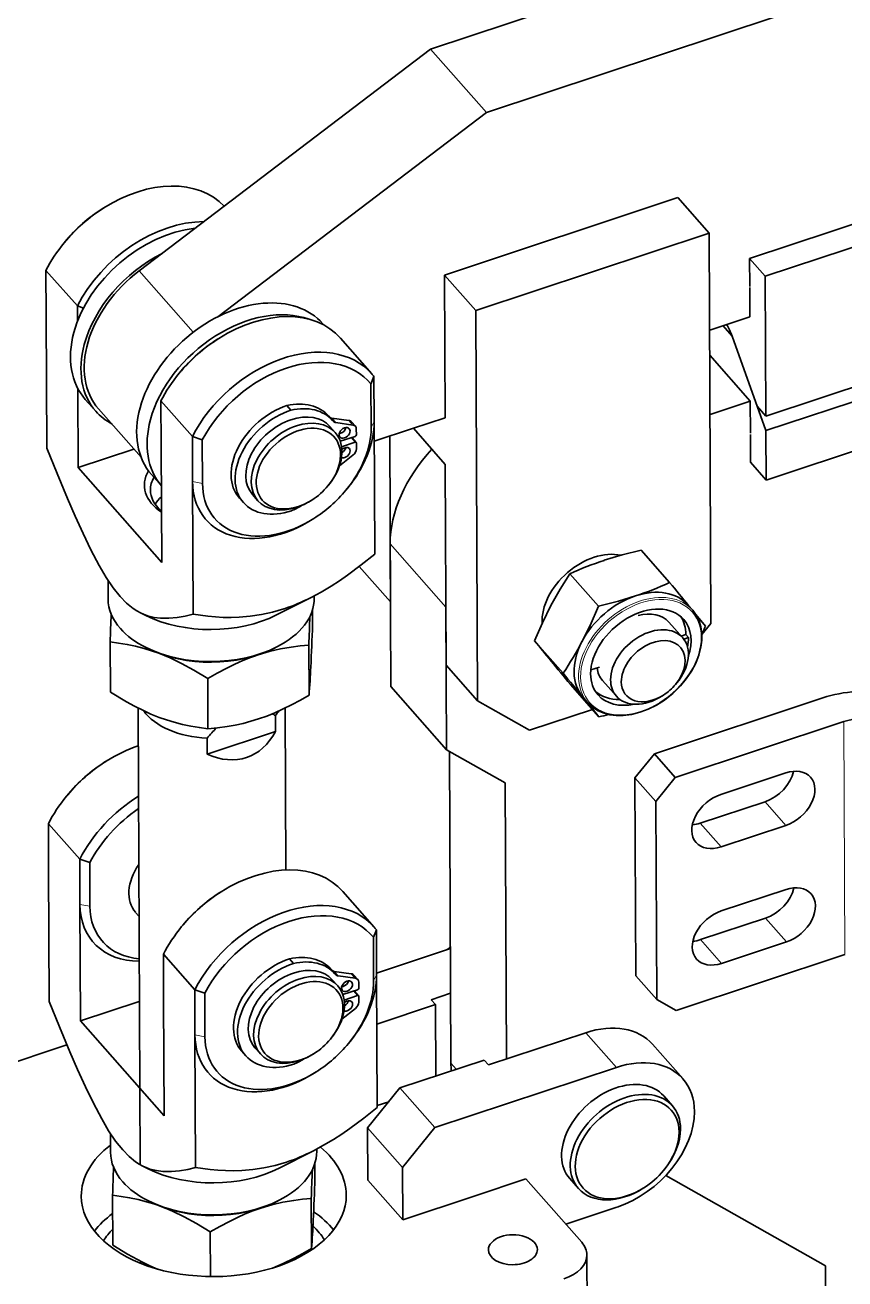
# Model space of a CAD drawing. Header units: millimetres. Extents: x -30157 to 38882, y -29543 to -7215.
# Drawn here: x -28991.26 to -28963.42, y -29394.07 to -29351.49 of the extents above; entities that cross this region are included whole.
import ezdxf

# ---------------------------------------------------------------- set-up
doc = ezdxf.new("R2010")
doc.units = ezdxf.units.MM
doc.header["$LTSCALE"] = 0.5
doc.layers.add('标注线', color=3, linetype='Continuous', lineweight=18)
doc.styles.add('DIM', font='romans.shx', dxfattribs={"width": 0.8, "bigfont": 'bigfont.shx'})
doc.dimstyles.new('DEH 1-1', dxfattribs={"dimtxt": 3.5, "dimasz": 2.5, "dimexe": 1, "dimexo": 0.625, "dimgap": 1.2, "dimtad": 1, "dimtoh": 1, "dimdsep": 46, "dimtxsty": 'DIM', "dimblk": 'OPEN', "dimcen": 0, "dimclrd": 8, "dimclre": 8, "dimclrt": 2, "dimazin": 2, "dimtfac": 0.5, "dimtmove": 0, "dimatfit": 3, "dimldrblk": 'OPEN', "dimfxl": 1, "dimtolj": 2, "dimlwd": 18, "dimlwe": 18, "dimarcsym": 0})

# ---------------------------------------------------------------- blocks, each defined once
blk = doc.blocks.new('_Open')
at = {"color": 0, "linetype": 'ByBlock', "lineweight": -2}
for p, q in [((-1, 0.167), (0, 0)), ((-1, -0.167), (0, 0)), ((0, 0), (-1, 0))]:
    blk.add_line(p, q, dxfattribs=at)

msp = doc.modelspace()

# ---------------------------------------------------------------- linework, layer by layer
at = {"color": 7, "lineweight": 35}
for p, q in [((-28940.4, -29340.011), (-28977.494, -29352.305)), ((-28938.507, -29342.161), (-28975.6, -29354.455)), ((-28987.388, -29359.835), (-28977.494, -29352.305)), ((-28975.6, -29354.455), (-28984.72, -29361.396)), ((-28977.023, -29359.978), (-28969.095, -29357.35)), ((-28961.154, -29357.59), (-28966.66, -29359.415)), ((-28966.127, -29360.02), (-28960.622, -29358.195)), ((-28975.957, -29361.187), (-28968.03, -29358.559)), ((-28968.03, -29358.559), (-28967.971, -29371.811)), ((-28975.957, -29361.187), (-28975.899, -29374.438)), ((-28966.106, -29364.766), (-28960.601, -29362.942)), ((-28966.104, -29365.261), (-28960.599, -29363.436)), ((-28978.858, -29371.079), (-28978.882, -29365.447)), ((-28966.097, -29366.942), (-28960.591, -29365.117)), ((-28976.994, -29366.406), (-28976.964, -29373.229)), ((-28964.168, -29374.336), (-28969.894, -29376.234)), ((-28987.359, -29390.174), (-28987.427, -29374.681)), ((-28982.403, -29380.182), (-28982.427, -29374.68)), ((-28963.458, -29375.142), (-28969.184, -29377.04)), ((-28976.804, -29386.739), (-28976.85, -29376.154)), ((-28974.92, -29386.603), (-28974.962, -29377.22)), ((-28970.522, -29383.771), (-28970.552, -29377.046)), ((-28969.812, -29384.577), (-28969.842, -29377.852)), ((-28963.423, -29383.053), (-28969.149, -29384.951)), ((-28996.737, -29388.404), (-28989.841, -29386.119)), ((-28977.35, -29388.927), (-28971.183, -29386.883)), ((-28964.083, -29393.62), (-28969.509, -29390.557)), ((-28963.987, -29415.376), (-28964.083, -29393.62))]:
    msp.add_line(p, q, dxfattribs=at)
at = {"color": 7, "lineweight": 35, "ltscale": 0.28648}
msp.add_line((-28975.6, -29354.455), (-28977.494, -29352.305), dxfattribs=at)
at = {"color": 7, "lineweight": 35, "ltscale": 0.161144}
for p, q in [((-28969.095, -29357.35), (-28968.03, -29358.559)), ((-28989.488, -29361.028), (-28990.553, -29359.819)), ((-28975.957, -29361.187), (-28977.023, -29359.978)), ((-28980.556, -29362.119), (-28979.491, -29363.329)), ((-28986.648, -29364.253), (-28985.583, -29365.462)), ((-28976.964, -29373.229), (-28975.899, -29374.438)), ((-28989.405, -29379.818), (-28990.47, -29378.608)), ((-28980.474, -29380.909), (-28979.409, -29382.118))]:
    msp.add_line(p, q, dxfattribs=at)
at = {"color": 7, "lineweight": 35, "ltscale": 0.005682}
for p, q in [((-28988.636, -29357.725), (-28988.588, -29357.694)), ((-28980.367, -29367.284), (-28980.33, -29367.24)), ((-28988.553, -29376.514), (-28988.505, -29376.484)), ((-28981.379, -29387.037), (-28981.427, -29387.067))]:
    msp.add_line(p, q, dxfattribs=at)
at = {"color": 7, "lineweight": 35, "ltscale": 0.005673}
msp.add_line((-28989.898, -29358.836), (-28989.934, -29358.88), dxfattribs=at)
at = {"color": 7, "lineweight": 35, "ltscale": 0.080572}
for p, q in [((-28966.127, -29360.02), (-28966.66, -29359.415)), ((-28966.629, -29366.337), (-28966.097, -29366.942))]:
    msp.add_line(p, q, dxfattribs=at)
at = {"color": 7, "lineweight": 35, "ltscale": 0.094935}
msp.add_line((-28966.66, -29359.415), (-28966.656, -29360.364), dxfattribs=at)
at = {"color": 7, "lineweight": 35, "ltscale": 0.153206}
for p, q in [((-28990.553, -29359.819), (-28990.546, -29361.351)), ((-28985.583, -29365.462), (-28985.576, -29366.994)), ((-28979.334, -29382.208), (-28979.327, -29383.74)), ((-28986.565, -29383.042), (-28986.558, -29384.574))]:
    msp.add_line(p, q, dxfattribs=at)
at = {"color": 7, "lineweight": 13, "ltscale": 0.277713}
msp.add_line((-28987.388, -29359.835), (-28985.552, -29361.919), dxfattribs=at)
at = {"color": 7, "lineweight": 35, "ltscale": 0.484575}
for p, q in [((-28977.001, -29364.823), (-28977.023, -29359.978)), ((-28976.951, -29376.097), (-28976.973, -29371.251))]:
    msp.add_line(p, q, dxfattribs=at)
at = {"color": 7, "lineweight": 35, "ltscale": 0.474684}
msp.add_line((-28966.106, -29364.766), (-28966.127, -29360.02), dxfattribs=at)
at = {"color": 7, "lineweight": 35, "ltscale": 0.098893}
msp.add_line((-28966.651, -29361.393), (-28966.655, -29360.404), dxfattribs=at)
at = {"color": 7, "lineweight": 35, "ltscale": 0.052805}
msp.add_line((-28989.488, -29361.028), (-28989.486, -29361.556), dxfattribs=at)
at = {"color": 7, "lineweight": 35, "ltscale": 0.022085}
msp.add_line((-28989.279, -29361.098), (-28989.488, -29361.028), dxfattribs=at)
at = {"color": 7, "lineweight": 35, "ltscale": 0.450181}
for p, q in [((-28990.546, -29361.351), (-28990.527, -29365.853)), ((-28985.576, -29366.994), (-28985.556, -29371.496)), ((-28979.307, -29388.242), (-28979.327, -29383.74))]:
    msp.add_line(p, q, dxfattribs=at)
at = {"color": 7, "lineweight": 35, "ltscale": 0.006839}
msp.add_line((-28981.153, -29361.631), (-28981.108, -29361.682), dxfattribs=at)
at = {"color": 7, "lineweight": 35, "ltscale": 0.143718}
msp.add_line((-28968.015, -29361.845), (-28966.651, -29361.393), dxfattribs=at)
at = {"color": 7, "lineweight": 35, "ltscale": 0.04691}
msp.add_line((-28967.257, -29362.048), (-28967.567, -29361.696), dxfattribs=at)
at = {"color": 7, "lineweight": 35, "ltscale": 0.341307}
msp.add_line((-28966.104, -29365.261), (-28967.257, -29362.048), dxfattribs=at)
at = {"color": 7, "lineweight": 35, "ltscale": 0.253083}
msp.add_line((-28967.257, -29362.048), (-28966.402, -29364.43), dxfattribs=at)
at = {"color": 7, "lineweight": 35, "ltscale": 0.005684}
msp.add_line((-28984.73, -29362.159), (-28984.682, -29362.128), dxfattribs=at)
at = {"color": 7, "lineweight": 35, "ltscale": 0.207745}
msp.add_line((-28966.638, -29364.261), (-28968.011, -29362.702), dxfattribs=at)
at = {"color": 7, "lineweight": 35, "ltscale": 0.005674}
for p, q in [((-28985.993, -29363.27), (-28986.029, -29363.314)), ((-28989.815, -29377.625), (-28989.851, -29377.669))]:
    msp.add_line(p, q, dxfattribs=at)
at = {"color": 7, "lineweight": 35, "ltscale": 0.027852}
msp.add_line((-28979.518, -29363.678), (-28979.417, -29363.419), dxfattribs=at)
at = {"color": 7, "lineweight": 35, "ltscale": 0.148009}
for p, q in [((-28979.518, -29363.678), (-28979.512, -29365.158)), ((-28979.436, -29382.467), (-28979.429, -29383.947)), ((-28985.161, -29384.365), (-28985.155, -29385.845))]:
    msp.add_line(p, q, dxfattribs=at)
at = {"color": 7, "lineweight": 35, "ltscale": 0.153203}
for p, q in [((-28979.417, -29363.419), (-28979.41, -29364.951)), ((-28986.648, -29364.253), (-28986.641, -29365.785)), ((-28990.47, -29378.608), (-28990.464, -29380.14)), ((-28989.405, -29379.818), (-28989.399, -29381.35)), ((-28985.5, -29384.252), (-28985.493, -29385.784))]:
    msp.add_line(p, q, dxfattribs=at)
at = {"color": 7, "lineweight": 35, "ltscale": 0.269168}
msp.add_line((-28989.476, -29363.824), (-28989.464, -29366.516), dxfattribs=at)
at = {"color": 7, "lineweight": 35, "ltscale": 0.053715}
msp.add_line((-28989.218, -29364.2), (-28988.863, -29364.603), dxfattribs=at)
at = {"color": 7, "lineweight": 35, "ltscale": 0.218357}
msp.add_line((-28988.769, -29364.521), (-28987.326, -29366.159), dxfattribs=at)
at = {"color": 7, "lineweight": 35, "ltscale": 0.020591}
for p, q in [((-28982.37, -29364.409), (-28982.234, -29364.564)), ((-28980.962, -29364.758), (-28980.826, -29364.912)), ((-28980.184, -29364.959), (-28980.048, -29365.114)), ((-28980.156, -29365.507), (-28980.02, -29365.661)), ((-28983.986, -29367.55), (-28983.85, -29367.704))]:
    msp.add_line(p, q, dxfattribs=at)
at = {"color": 7, "lineweight": 35, "ltscale": 0.143717}
msp.add_line((-28968.003, -29364.713), (-28966.638, -29364.261), dxfattribs=at)
at = {"color": 7, "lineweight": 35, "ltscale": 0.108781}
msp.add_line((-28966.634, -29365.348), (-28966.638, -29364.261), dxfattribs=at)
at = {"color": 7, "lineweight": 35, "ltscale": 0.044761}
for p, q in [((-28966.402, -29364.43), (-28966.106, -29364.766)), ((-28969.282, -29388.188), (-28969.578, -29387.852))]:
    msp.add_line(p, q, dxfattribs=at)
at = {"color": 7, "lineweight": 35, "ltscale": 0.058509}
msp.add_line((-28980.27, -29364.915), (-28980.849, -29364.834), dxfattribs=at)
at = {"color": 7, "lineweight": 13, "ltscale": 0.020593}
for p, q in [((-28980.849, -29364.834), (-28980.713, -29364.988)), ((-28980.057, -29365.655), (-28980.193, -29365.5))]:
    msp.add_line(p, q, dxfattribs=at)
at = {"color": 7, "lineweight": 35, "ltscale": 0.058505}
for p, q in [((-28980.134, -29365.07), (-28980.713, -29364.988)), ((-28980.187, -29383.705), (-28980.766, -29383.623)), ((-28980.051, -29383.859), (-28980.63, -29383.778))]:
    msp.add_line(p, q, dxfattribs=at)
at = {"color": 7, "lineweight": 13, "ltscale": 0.020589}
for p, q in [((-28980.134, -29365.07), (-28980.27, -29364.915)), ((-28979.974, -29384.444), (-28980.111, -29384.29))]:
    msp.add_line(p, q, dxfattribs=at)
at = {"color": 7, "lineweight": 13, "ltscale": 0.023104}
msp.add_line((-28979.512, -29365.158), (-28979.41, -29364.951), dxfattribs=at)
at = {"color": 7, "lineweight": 35, "ltscale": 0.450184}
for p, q in [((-28979.39, -29369.452), (-28979.41, -29364.951)), ((-28990.464, -29380.14), (-28990.444, -29384.642)), ((-28985.493, -29385.784), (-28985.473, -29390.286))]:
    msp.add_line(p, q, dxfattribs=at)
at = {"color": 7, "lineweight": 35, "ltscale": 0.115998}
msp.add_line((-28978.102, -29365.188), (-28977.001, -29364.823), dxfattribs=at)
at = {"color": 7, "lineweight": 35, "ltscale": 0.035725}
msp.add_line((-28985.583, -29365.462), (-28985.244, -29365.576), dxfattribs=at)
at = {"color": 7, "lineweight": 35, "ltscale": 0.027768}
msp.add_line((-28980.914, -29365.118), (-28980.73, -29365.327), dxfattribs=at)
at = {"color": 7, "lineweight": 35, "ltscale": 0.052746}
msp.add_line((-28980.559, -29365.623), (-28980.058, -29365.457), dxfattribs=at)
at = {"color": 7, "lineweight": 35, "ltscale": 0.019696}
for p, q in [((-28980.014, -29365.403), (-28980.015, -29365.206)), ((-28980.012, -29365.877), (-28980.013, -29365.68)), ((-28979.929, -29384.666), (-28979.93, -29384.469))]:
    msp.add_line(p, q, dxfattribs=at)
at = {"color": 7, "lineweight": 35, "ltscale": 0.137464}
msp.add_line((-28979.407, -29365.621), (-28978.102, -29365.188), dxfattribs=at)
at = {"color": 7, "lineweight": 35, "ltscale": 0.163442}
msp.add_line((-28976.994, -29366.406), (-28978.074, -29365.179), dxfattribs=at)
at = {"color": 7, "lineweight": 35, "ltscale": 0.094938}
msp.add_line((-28966.633, -29365.388), (-28966.629, -29366.337), dxfattribs=at)
at = {"color": 7, "lineweight": 35, "ltscale": 0.168117}
msp.add_line((-28966.097, -29366.942), (-28966.104, -29365.261), dxfattribs=at)
at = {"color": 7, "lineweight": 35, "ltscale": 0.199984}
msp.add_line((-28989.464, -29366.516), (-28987.566, -29365.887), dxfattribs=at)
at = {"color": 7, "lineweight": 35, "ltscale": 0.395573}
for p, q in [((-28986.641, -29365.785), (-28986.624, -29369.741)), ((-28989.399, -29381.35), (-28989.381, -29385.305)), ((-28986.558, -29384.574), (-28986.541, -29388.53))]:
    msp.add_line(p, q, dxfattribs=at)
at = {"color": 7, "lineweight": 35, "ltscale": 0.148012}
for p, q in [((-28985.244, -29365.576), (-28985.238, -29367.056)), ((-28989.067, -29379.931), (-28989.06, -29381.411))]:
    msp.add_line(p, q, dxfattribs=at)
at = {"color": 7, "lineweight": 35, "ltscale": 0.048147}
msp.add_line((-28980.057, -29365.655), (-28980.514, -29365.806), dxfattribs=at)
at = {"color": 7, "lineweight": 35, "ltscale": 0.058748}
msp.add_line((-28980.587, -29366.459), (-28980.129, -29366.091), dxfattribs=at)
at = {"color": 7, "lineweight": 35, "ltscale": 0.429717}
msp.add_line((-28986.624, -29369.741), (-28989.464, -29366.516), dxfattribs=at)
at = {"color": 7, "lineweight": 35, "ltscale": 0.050517}
msp.add_line((-28986.969, -29366.753), (-28986.635, -29367.132), dxfattribs=at)
at = {"color": 7, "lineweight": 13, "ltscale": 0.034408}
for p, q in [((-28985.238, -29367.056), (-28985.576, -29366.994)), ((-28989.06, -29381.411), (-28989.399, -29381.35)), ((-28985.155, -29385.845), (-28985.493, -29385.784))]:
    msp.add_line(p, q, dxfattribs=at)
at = {"color": 7, "lineweight": 35, "ltscale": 0.00284}
for p, q in [((-28980.98, -29367.139), (-28980.962, -29367.117)), ((-28969.582, -29390.383), (-28969.564, -29390.362))]:
    msp.add_line(p, q, dxfattribs=at)
at = {"color": 7, "lineweight": 35, "ltscale": 0.027752}
msp.add_line((-28983.54, -29367.431), (-28983.357, -29367.64), dxfattribs=at)
at = {"color": 7, "lineweight": 35, "ltscale": 0.002832}
for p, q in [((-28981.527, -29367.62), (-28981.551, -29367.635)), ((-28981.444, -29386.41), (-28981.468, -29386.425)), ((-28970.255, -29390.976), (-28970.279, -29390.991))]:
    msp.add_line(p, q, dxfattribs=at)
at = {"color": 7, "lineweight": 35, "ltscale": 0.005685}
for p, q in [((-28981.461, -29368.248), (-28981.509, -29368.278)), ((-28984.648, -29380.948), (-28984.6, -29380.918))]:
    msp.add_line(p, q, dxfattribs=at)
at = {"color": 7, "lineweight": 35, "ltscale": 0.484578}
msp.add_line((-28978.845, -29373.947), (-28978.866, -29369.101), dxfattribs=at)
at = {"color": 7, "lineweight": 13, "ltscale": 0.286479}
msp.add_line((-28978.866, -29369.101), (-28976.973, -29371.251), dxfattribs=at)
at = {"color": 7, "lineweight": 35, "ltscale": 0.147042}
for p, q in [((-28970.347, -29369.318), (-28969.376, -29370.422)), ((-28972.763, -29370.119), (-28971.791, -29371.222)), ((-28972.747, -29373.877), (-28971.775, -29374.98))]:
    msp.add_line(p, q, dxfattribs=at)
at = {"color": 7, "lineweight": 35, "ltscale": 0.16048}
msp.add_line((-28979.918, -29369.875), (-28978.858, -29371.079), dxfattribs=at)
at = {"color": 7, "lineweight": 35, "ltscale": 0.063749}
for p, q in [((-28988.447, -29370.341), (-28988.444, -29370.979)), ((-28988.364, -29389.131), (-28988.361, -29389.768))]:
    msp.add_line(p, q, dxfattribs=at)
at = {"color": 7, "lineweight": 35, "ltscale": 0.131502}
for p, q in [((-28982.721, -29371.521), (-28981.549, -29370.926)), ((-28982.639, -29390.31), (-28981.466, -29389.715))]:
    msp.add_line(p, q, dxfattribs=at)
at = {"color": 7, "lineweight": 35, "ltscale": 0.007617}
msp.add_line((-28981.444, -29370.872), (-28981.444, -29370.948), dxfattribs=at)
at = {"color": 7, "lineweight": 35, "ltscale": 0.00023548}
msp.add_line((-28982.47, -29371.313), (-28982.472, -29371.313), dxfattribs=at)
at = {"color": 7, "lineweight": 35, "ltscale": 0.05116}
msp.add_line((-28981.502, -29371.861), (-28981.504, -29371.35), dxfattribs=at)
at = {"color": 7, "lineweight": 35, "ltscale": 0.023277}
for p, q in [((-28968.592, -29371.359), (-28968.746, -29371.184)), ((-28972.157, -29374.498), (-28972.311, -29374.323))]:
    msp.add_line(p, q, dxfattribs=at)
at = {"color": 7, "lineweight": 35, "ltscale": 0.020533}
for p, q in [((-28987.161, -29371.54), (-28987.345, -29371.449)), ((-28987.078, -29390.33), (-28987.262, -29390.238))]:
    msp.add_line(p, q, dxfattribs=at)
at = {"color": 7, "lineweight": 35, "ltscale": 0.071038}
msp.add_line((-28969.403, -29371.762), (-28968.933, -29372.295), dxfattribs=at)
at = {"color": 7, "lineweight": 35, "ltscale": 0.051336}
msp.add_line((-28968.159, -29371.9), (-28968.484, -29371.502), dxfattribs=at)
at = {"color": 7, "lineweight": 35, "ltscale": 0.048727}
msp.add_line((-28968.278, -29372.189), (-28967.971, -29371.811), dxfattribs=at)
at = {"color": 7, "lineweight": 35, "ltscale": 0.016802}
msp.add_line((-28968.981, -29372.241), (-28968.822, -29372.188), dxfattribs=at)
at = {"color": 7, "lineweight": 35, "ltscale": 0.017076}
msp.add_line((-28968.895, -29372.343), (-28968.733, -29372.289), dxfattribs=at)
at = {"color": 7, "lineweight": 35, "ltscale": 0.013428}
msp.add_line((-28968.733, -29372.289), (-28968.822, -29372.188), dxfattribs=at)
at = {"color": 7, "lineweight": 35, "ltscale": 0.169866}
for p, q in [((-28988.368, -29374.137), (-28988.375, -29372.438)), ((-28981.621, -29374.244), (-28981.628, -29372.546))]:
    msp.add_line(p, q, dxfattribs=at)
at = {"color": 7, "lineweight": 35, "ltscale": 0.008868}
msp.add_line((-28987.077, -29372.668), (-28987.156, -29372.628), dxfattribs=at)
at = {"color": 7, "lineweight": 35, "ltscale": 0.00887}
msp.add_line((-28982.796, -29372.649), (-28982.717, -29372.608), dxfattribs=at)
at = {"color": 7, "lineweight": 35, "ltscale": 0.147044}
msp.add_line((-28973.963, -29372.398), (-28972.991, -29373.501), dxfattribs=at)
at = {"color": 7, "lineweight": 35, "ltscale": 0.030662}
msp.add_line((-28971.761, -29373.292), (-28972.052, -29373.389), dxfattribs=at)
at = {"color": 7, "lineweight": 35, "ltscale": 0.169869}
for p, q in [((-28985.054, -29375.382), (-28985.061, -29373.683)), ((-28988.285, -29392.927), (-28988.292, -29391.228)), ((-28981.538, -29393.034), (-28981.546, -29391.335))]:
    msp.add_line(p, q, dxfattribs=at)
at = {"color": 7, "lineweight": 35, "ltscale": 0.286479}
msp.add_line((-28978.845, -29373.947), (-28976.951, -29376.097), dxfattribs=at)
at = {"color": 7, "lineweight": 35, "ltscale": 0.071}
msp.add_line((-28971.654, -29373.745), (-28971.185, -29374.278), dxfattribs=at)
at = {"color": 7, "lineweight": 35, "ltscale": 0.006098}
msp.add_line((-28969.171, -29373.877), (-28969.132, -29373.83), dxfattribs=at)
at = {"color": 7, "lineweight": 35, "ltscale": 0.006083}
msp.add_line((-28969.585, -29374.242), (-28969.637, -29374.274), dxfattribs=at)
at = {"color": 7, "lineweight": 35, "ltscale": 0.203099}
msp.add_line((-28974.13, -29375.437), (-28975.899, -29374.438), dxfattribs=at)
at = {"color": 7, "lineweight": 35, "ltscale": 0.224887}
msp.add_line((-28974.13, -29375.437), (-28971.996, -29374.729), dxfattribs=at)
at = {"color": 7, "lineweight": 35, "ltscale": 0.054746}
for p, q in [((-28982.764, -29374.931), (-28982.761, -29375.479)), ((-28985.084, -29375.7), (-28985.081, -29376.248))]:
    msp.add_line(p, q, dxfattribs=at)
at = {"color": 7, "lineweight": 13}
msp.add_line((-28963.423, -29383.053), (-28963.458, -29375.142), dxfattribs=at)
at = {"color": 7, "lineweight": 35, "ltscale": 0.244425}
msp.add_line((-28985.081, -29376.248), (-28982.761, -29375.479), dxfattribs=at)
at = {"color": 7, "lineweight": 35, "ltscale": 0.228489}
msp.add_line((-28974.962, -29377.22), (-28976.951, -29376.097), dxfattribs=at)
at = {"color": 7, "lineweight": 35, "ltscale": 0.104539}
msp.add_line((-28970.552, -29377.046), (-28969.894, -29376.234), dxfattribs=at)
at = {"color": 7, "lineweight": 35, "ltscale": 0.107429}
msp.add_line((-28969.184, -29377.04), (-28969.894, -29376.234), dxfattribs=at)
at = {"color": 7, "lineweight": 35, "ltscale": 0.231996}
for p, q in [((-28967.637, -29377.617), (-28965.435, -29376.887)), ((-28966.137, -29377.861), (-28968.34, -29378.591)), ((-28965.427, -29378.667), (-28967.63, -29379.397)), ((-28967.62, -29381.572), (-28965.418, -29380.842)), ((-28966.12, -29381.816), (-28968.322, -29382.546)), ((-28965.41, -29382.623), (-28967.612, -29383.352))]:
    msp.add_line(p, q, dxfattribs=at)
at = {"color": 7, "lineweight": 35, "ltscale": 0.107427}
msp.add_line((-28969.842, -29377.852), (-28970.552, -29377.046), dxfattribs=at)
at = {"color": 7, "lineweight": 35, "ltscale": 0.104541}
msp.add_line((-28969.842, -29377.852), (-28969.184, -29377.04), dxfattribs=at)
at = {"color": 7, "lineweight": 13, "ltscale": 0.107432}
for p, q in [((-28965.427, -29378.667), (-28966.137, -29377.861)), ((-28967.63, -29379.397), (-28968.34, -29378.591))]:
    msp.add_line(p, q, dxfattribs=at)
at = {"color": 7, "lineweight": 35, "ltscale": 0.035722}
for p, q in [((-28989.067, -29379.931), (-28989.405, -29379.818)), ((-28985.5, -29384.252), (-28985.161, -29384.365))]:
    msp.add_line(p, q, dxfattribs=at)
at = {"color": 7, "lineweight": 35, "ltscale": 0.017283}
msp.add_line((-28987.511, -29381.619), (-28987.396, -29381.748), dxfattribs=at)
at = {"color": 7, "lineweight": 35, "ltscale": 0.005671}
msp.add_line((-28985.91, -29382.059), (-28985.946, -29382.103), dxfattribs=at)
at = {"color": 7, "lineweight": 13, "ltscale": 0.107429}
for p, q in [((-28965.41, -29382.623), (-28966.12, -29381.816)), ((-28967.612, -29383.352), (-28968.322, -29382.546))]:
    msp.add_line(p, q, dxfattribs=at)
at = {"color": 7, "lineweight": 35, "ltscale": 0.027851}
msp.add_line((-28979.436, -29382.467), (-28979.334, -29382.208), dxfattribs=at)
at = {"color": 7, "lineweight": 35, "ltscale": 0.264075}
msp.add_line((-28979.328, -29383.68), (-28976.821, -29382.849), dxfattribs=at)
at = {"color": 7, "lineweight": 35, "ltscale": 0.161146}
msp.add_line((-28986.565, -29383.042), (-28985.5, -29384.252), dxfattribs=at)
at = {"color": 7, "lineweight": 35, "ltscale": 0.020589}
for p, q in [((-28982.288, -29383.199), (-28982.152, -29383.353)), ((-28980.88, -29383.547), (-28980.744, -29383.702)), ((-28980.101, -29383.749), (-28979.965, -29383.903)), ((-28983.903, -29386.339), (-28983.767, -29386.494))]:
    msp.add_line(p, q, dxfattribs=at)
at = {"color": 7, "lineweight": 13, "ltscale": 0.020591}
for p, q in [((-28980.766, -29383.623), (-28980.63, -29383.778)), ((-28980.051, -29383.859), (-28980.187, -29383.705))]:
    msp.add_line(p, q, dxfattribs=at)
at = {"color": 7, "lineweight": 13, "ltscale": 0.023101}
msp.add_line((-28979.429, -29383.947), (-28979.327, -29383.74), dxfattribs=at)
at = {"color": 7, "lineweight": 35, "ltscale": 0.107432}
msp.add_line((-28969.812, -29384.577), (-28970.522, -29383.771), dxfattribs=at)
at = {"color": 7, "lineweight": 35, "ltscale": 0.027763}
msp.add_line((-28980.831, -29383.908), (-28980.647, -29384.116), dxfattribs=at)
at = {"color": 7, "lineweight": 35, "ltscale": 0.019699}
msp.add_line((-28979.931, -29384.192), (-28979.932, -29383.995), dxfattribs=at)
at = {"color": 7, "lineweight": 35, "ltscale": 0.052749}
msp.add_line((-28980.476, -29384.412), (-28979.975, -29384.246), dxfattribs=at)
at = {"color": 7, "lineweight": 35, "ltscale": 0.048145}
msp.add_line((-28979.974, -29384.444), (-28980.431, -29384.596), dxfattribs=at)
at = {"color": 7, "lineweight": 35, "ltscale": 0.020593}
msp.add_line((-28980.073, -29384.296), (-28979.937, -29384.451), dxfattribs=at)
at = {"color": 7, "lineweight": 35, "ltscale": 0.069595}
msp.add_line((-28976.814, -29384.366), (-28977.475, -29384.585), dxfattribs=at)
at = {"color": 7, "lineweight": 35, "ltscale": 0.022382}
msp.add_line((-28977.327, -29384.753), (-28977.475, -29384.585), dxfattribs=at)
at = {"color": 7, "lineweight": 35, "ltscale": 0.076164}
msp.add_line((-28969.812, -29384.577), (-28969.149, -29384.951), dxfattribs=at)
at = {"color": 7, "lineweight": 35, "ltscale": 0.210442}
msp.add_line((-28989.381, -29385.305), (-28987.384, -29384.643), dxfattribs=at)
at = {"color": 7, "lineweight": 35, "ltscale": 0.058752}
msp.add_line((-28980.504, -29385.249), (-28980.046, -29384.88), dxfattribs=at)
at = {"color": 7, "lineweight": 35, "ltscale": 0.209963}
msp.add_line((-28977.327, -29384.753), (-28979.32, -29385.413), dxfattribs=at)
at = {"color": 7, "lineweight": 35, "ltscale": 0.242678}
msp.add_line((-28977.327, -29384.753), (-28977.316, -29387.18), dxfattribs=at)
at = {"color": 7, "lineweight": 35, "ltscale": 0.42972}
msp.add_line((-28986.541, -29388.53), (-28989.381, -29385.305), dxfattribs=at)
at = {"color": 7, "lineweight": 35, "ltscale": 0.002844}
msp.add_line((-28980.897, -29385.928), (-28980.879, -29385.906), dxfattribs=at)
at = {"color": 7, "lineweight": 35, "ltscale": 0.347993}
msp.add_line((-28975.522, -29386.802), (-28972.219, -29385.707), dxfattribs=at)
at = {"color": 7, "lineweight": 13, "ltscale": 0.15667}
msp.add_line((-28972.219, -29385.707), (-28971.183, -29386.883), dxfattribs=at)
at = {"color": 7, "lineweight": 35, "ltscale": 0.027753}
msp.add_line((-28983.457, -29386.221), (-28983.274, -29386.429), dxfattribs=at)
at = {"color": 7, "lineweight": 35, "ltscale": 0.005678}
msp.add_line((-28980.284, -29386.073), (-28980.248, -29386.029), dxfattribs=at)
at = {"color": 7, "lineweight": 35, "ltscale": 0.15667}
msp.add_line((-28969.957, -29386.098), (-28968.921, -29387.274), dxfattribs=at)
at = {"color": 7, "lineweight": 35, "ltscale": 0.301604}
msp.add_line((-28978.533, -29387.583), (-28975.67, -29386.634), dxfattribs=at)
at = {"color": 7, "lineweight": 13, "ltscale": 0.02788}
msp.add_line((-28976.804, -29386.739), (-28976.619, -29386.949), dxfattribs=at)
at = {"color": 7, "lineweight": 35, "ltscale": 0.022381}
msp.add_line((-28975.67, -29386.634), (-28975.522, -29386.802), dxfattribs=at)
at = {"color": 7, "lineweight": 35, "ltscale": 0.174232}
msp.add_line((-28979.63, -29388.937), (-28978.533, -29387.583), dxfattribs=at)
at = {"color": 7, "lineweight": 35, "ltscale": 0.17905}
msp.add_line((-28978.533, -29387.583), (-28977.35, -29388.927), dxfattribs=at)
at = {"color": 7, "lineweight": 35, "ltscale": 0.041628}
msp.add_line((-28979.308, -29388.182), (-28978.913, -29388.051), dxfattribs=at)
at = {"color": 7, "lineweight": 35, "ltscale": 0.178011}
for p, q in [((-28979.622, -29390.717), (-28979.63, -29388.937)), ((-28978.446, -29390.28), (-28978.438, -29392.061))]:
    msp.add_line(p, q, dxfattribs=at)
at = {"color": 7, "lineweight": 35, "ltscale": 0.179052}
for p, q in [((-28979.63, -29388.937), (-28978.446, -29390.28)), ((-28979.622, -29390.717), (-28978.438, -29392.061))]:
    msp.add_line(p, q, dxfattribs=at)
at = {"color": 7, "lineweight": 35, "ltscale": 0.174235}
msp.add_line((-28977.35, -29388.927), (-28978.446, -29390.28), dxfattribs=at)
at = {"color": 7, "lineweight": 35, "ltscale": 0.007614}
msp.add_line((-28981.361, -29389.661), (-28981.361, -29389.737), dxfattribs=at)
at = {"color": 7, "lineweight": 35, "ltscale": 0.00023741}
msp.add_line((-28982.387, -29390.102), (-28982.389, -29390.103), dxfattribs=at)
at = {"color": 7, "lineweight": 35, "ltscale": 0.051157}
msp.add_line((-28981.419, -29390.651), (-28981.421, -29390.139), dxfattribs=at)
at = {"color": 7, "lineweight": 35, "ltscale": 0.1856}
msp.add_line((-28976.016, -29391.258), (-28974.254, -29390.674), dxfattribs=at)
at = {"color": 7, "lineweight": 35, "ltscale": 0.286475}
msp.add_line((-28974.254, -29390.674), (-28972.361, -29392.824), dxfattribs=at)
at = {"color": 7, "lineweight": 35, "ltscale": 0.044763}
msp.add_line((-28972.472, -29390.997), (-28972.768, -29390.661), dxfattribs=at)
at = {"color": 7, "lineweight": 35, "ltscale": 0.008871}
msp.add_line((-28986.994, -29391.457), (-28987.074, -29391.418), dxfattribs=at)
at = {"color": 7, "lineweight": 35, "ltscale": 0.008873}
msp.add_line((-28982.713, -29391.438), (-28982.634, -29391.398), dxfattribs=at)
at = {"color": 7, "lineweight": 35, "ltscale": 0.255198}
msp.add_line((-28978.438, -29392.061), (-28976.016, -29391.258), dxfattribs=at)
at = {"color": 7, "lineweight": 35, "ltscale": 0.183458}
msp.add_line((-28972.904, -29392.207), (-28971.163, -29391.63), dxfattribs=at)
at = {"color": 7, "lineweight": 35, "ltscale": 0.151491}
msp.add_line((-28984.972, -29393.988), (-28984.978, -29392.473), dxfattribs=at)
at = {"color": 7, "lineweight": 35, "ltscale": 0.006513}
msp.add_line((-28987.344, -29393.536), (-28987.345, -29393.47), dxfattribs=at)
msp.add_line((-28987.344, -29393.536), (-28987.345, -29393.47), dxfattribs=at)
at = {"color": 7, "lineweight": 35, "ltscale": 0.004413}
msp.add_line((-28982.344, -29393.514), (-28982.345, -29393.469), dxfattribs=at)
msp.add_line((-28982.344, -29393.514), (-28982.345, -29393.469), dxfattribs=at)
at = {"color": 7, "lineweight": 35, "ltscale": 0.237347}
msp.add_line((-28972.172, -29395.628), (-28972.182, -29393.255), dxfattribs=at)
at = {"color": 7, "lineweight": 35}
for points in [[(-28990.527, -29365.853), (-28990.179, -29366.714), (-28989.823, -29367.568), (-28989.562, -29368.168), (-28989.294, -29368.758), (-28989.025, -29369.313), (-28988.744, -29369.844), (-28988.508, -29370.245), (-28988.272, -29370.596), (-28988.032, -29370.897)], [(-28979.39, -29369.452), (-28979.846, -29369.819), (-28980.314, -29370.168), (-28980.59, -29370.358), (-28980.87, -29370.54), (-28981.206, -29370.741), (-28981.548, -29370.926)], [(-28971.602, -29369.665), (-28970.984, -29369.479), (-28970.347, -29369.318)], [(-28973.41, -29371.205), (-28973.097, -29370.648), (-28972.763, -29370.119)], [(-28988.032, -29370.897), (-28987.816, -29371.119), (-28987.595, -29371.299), (-28987.468, -29371.381), (-28987.344, -29371.449)], [(-28970.537, -29370.875), (-28971.109, -29371.049), (-28971.791, -29371.222)], [(-28982.472, -29371.313), (-28982.857, -29371.426), (-28983.239, -29371.51), (-28983.617, -29371.567), (-28983.988, -29371.598), (-28984.267, -29371.606), (-28984.541, -29371.602), (-28984.8, -29371.588), (-28985.056, -29371.565), (-28985.556, -29371.496)], [(-28973.963, -29372.398), (-28973.698, -29371.791), (-28973.41, -29371.205)], [(-28971.791, -29371.222), (-28972.076, -29371.873), (-28972.344, -29372.415)], [(-28968.592, -29371.359), (-28968.469, -29371.526), (-28968.374, -29371.719), (-28968.311, -29371.929), (-28968.28, -29372.153), (-28968.281, -29372.38), (-28968.311, -29372.611), (-28968.383, -29372.887), (-28968.489, -29373.154), (-28968.634, -29373.428), (-28968.809, -29373.687), (-28969.012, -29373.932), (-28969.271, -29374.185), (-28969.555, -29374.409), (-28969.823, -29374.579), (-28970.102, -29374.72), (-28970.351, -29374.815)], [(-28987.344, -29371.449), (-28987.237, -29371.498), (-28987.106, -29371.546), (-28986.881, -29371.602), (-28986.662, -29371.629), (-28986.376, -29371.632), (-28986.097, -29371.605), (-28985.824, -29371.558), (-28985.556, -29371.496)], [(-28986.719, -29372.822), (-28986.971, -29372.734), (-28987.223, -29372.657), (-28987.51, -29372.583), (-28987.794, -29372.523), (-28988.086, -29372.475), (-28988.375, -29372.438)], [(-28981.628, -29372.546), (-28981.924, -29372.572), (-28982.223, -29372.61), (-28982.594, -29372.676), (-28982.969, -29372.764), (-28983.346, -29372.876)], [(-28985.061, -29373.683), (-28985.528, -29373.397), (-28985.947, -29373.167), (-28986.339, -29372.979), (-28986.719, -29372.822)], [(-28983.346, -29372.876), (-28983.606, -29372.968), (-28983.867, -29373.072), (-28984.138, -29373.193), (-28984.407, -29373.323), (-28984.736, -29373.497), (-28985.061, -29373.683)], [(-28988.368, -29374.137), (-28987.822, -29374.468), (-28987.546, -29374.62), (-28987.268, -29374.759), (-28986.99, -29374.886), (-28986.71, -29374.998)], [(-28981.621, -29374.244), (-28981.916, -29374.414), (-28982.214, -29374.573), (-28982.495, -29374.712), (-28982.779, -29374.84), (-28983.057, -29374.952), (-28983.336, -29375.052)], [(-28972.157, -29374.498), (-28972.007, -29374.641), (-28971.828, -29374.76), (-28971.629, -29374.849), (-28971.411, -29374.908), (-28971.186, -29374.936), (-28970.953, -29374.935), (-28970.671, -29374.899), (-28970.389, -29374.827), (-28970.351, -29374.815)], [(-28986.71, -29374.998), (-28986.457, -29375.087), (-28986.206, -29375.164), (-28985.919, -29375.238), (-28985.634, -29375.297), (-28985.343, -29375.346), (-28985.054, -29375.382)], [(-28983.336, -29375.052), (-28983.597, -29375.132), (-28983.857, -29375.201), (-28984.129, -29375.261), (-28984.398, -29375.308), (-28984.728, -29375.352), (-28985.054, -29375.382)], [(-28990.444, -29384.642), (-28990.096, -29385.504), (-28989.74, -29386.357), (-28989.48, -29386.958), (-28989.211, -29387.548), (-28988.942, -29388.103), (-28988.662, -29388.634), (-28988.425, -29389.035), (-28988.189, -29389.385), (-28987.949, -29389.687)], [(-28979.307, -29388.242), (-28979.763, -29388.608), (-28980.231, -29388.957), (-28980.507, -29389.148), (-28980.787, -29389.33), (-28981.124, -29389.531), (-28981.466, -29389.715)], [(-28987.949, -29389.687), (-28987.733, -29389.909), (-28987.512, -29390.088), (-28987.386, -29390.171), (-28987.262, -29390.239)], [(-28982.389, -29390.103), (-28982.774, -29390.216), (-28983.157, -29390.3), (-28983.534, -29390.356), (-28983.906, -29390.387), (-28984.184, -29390.395), (-28984.458, -29390.391), (-28984.717, -29390.377), (-28984.973, -29390.354), (-28985.473, -29390.286)], [(-28987.262, -29390.239), (-28987.154, -29390.287), (-28987.024, -29390.335), (-28986.798, -29390.391), (-28986.58, -29390.418), (-28986.293, -29390.421), (-28986.015, -29390.394), (-28985.742, -29390.348), (-28985.473, -29390.286)], [(-28986.636, -29391.612), (-28986.889, -29391.523), (-28987.14, -29391.446), (-28987.427, -29391.372), (-28987.712, -29391.312), (-28988.003, -29391.264), (-28988.292, -29391.228)], [(-28981.546, -29391.335), (-28981.841, -29391.362), (-28982.14, -29391.4), (-28982.512, -29391.465), (-28982.886, -29391.553), (-28983.263, -29391.666)], [(-28984.978, -29392.473), (-28985.445, -29392.187), (-28985.865, -29391.957), (-28986.257, -29391.768), (-28986.636, -29391.612)], [(-28983.263, -29391.666), (-28983.524, -29391.758), (-28983.784, -29391.862), (-28984.055, -29391.982), (-28984.324, -29392.113), (-28984.653, -29392.287), (-28984.978, -29392.473)], [(-28988.285, -29392.927), (-28987.786, -29393.231), (-28987.281, -29393.502), (-28987.026, -29393.623), (-28986.769, -29393.732)], [(-28981.538, -29393.034), (-28981.833, -29393.203), (-28982.131, -29393.363), (-28982.497, -29393.541), (-28982.866, -29393.7)]]:
    msp.add_lwpolyline(points, dxfattribs=at)
for centre, radius, start, end in [((-28967.67, -29381.441), 12.414, 108.4626, 114.2182), ((-28974.487, -29359.052), 12.466, 288.4737, 294.2056), ((-29143.822, -29515.258), 226.736, 39.44672, 39.70148), ((-28984.59, -29364.982), 6.676, 288.5211, 297.1038), ((-28854.749, -29377.065), 133.706, 177.61136, 178.01697), ((-28853.001, -29376.985), 128.703, 177.58768, 178.02331), ((-29081.482, -29368.517), 100.036, 357.26468, 358.08434), ((-28985.274, -29364.818), 18.522, 336.5791, 337.5215), ((-28848.416, -29270.276), 161.836, 219.1255, 219.43946), ((-28983.53, -29366.493), 12.656, 326.3734, 332.0999), ((-28779.272, -29213.319), 251.418, 219.4539, 219.68811), ((-29011.265, -29371.897), 29.737, 355.4721, 357.312), ((-29193.15, -29556.107), 286.032, 39.46729, 39.67315), ((-29111.038, -29488.324), 179.558, 39.14161, 39.42458), ((-28983.869, -29377.199), 2.522, 64.0206, 66.8032), ((-28975.932, -29357.103), 18.355, 283.0913, 284.1446), ((-28981.002, -29379.206), 5.381, 134.3091, 139.341), ((-28984.507, -29383.772), 6.676, 288.5211, 297.1038), ((-28854.667, -29395.855), 133.706, 177.61136, 178.01697), ((-28852.919, -29395.774), 128.703, 177.58768, 178.02331), ((-29081.399, -29387.307), 100.036, 357.26468, 358.08434), ((-29011.182, -29390.686), 29.737, 355.4721, 357.312)]:
    msp.add_arc(centre, radius, start, end, dxfattribs=at)
for centre, major_axis, ratio, start_param, end_param in [((-28987.463, -29360.329), (-3.002, -2.644), 0.697898, 3.163598, 4.48602), ((-28987.463, -29360.329), (-3.002, -2.644), 0.697898, 4.48602, 4.938345), ((-28987.582, -29360.195), (2.814, 2.479), 0.697898, 1.344427, 1.796752), ((-28986.398, -29361.538), (-3.002, -2.644), 0.697898, 3.8122, 5.230649), ((-28986.309, -29361.639), (-2.908, -2.561), 0.697898, 3.91837, 5.471383), ((-28987.463, -29360.329), (-3.002, -2.644), 0.697898, 4.938345, 5.230649), ((-28985.954, -29362.042), (-2.908, -2.561), 0.697898, 4.354797, 5.471383), ((-28985.954, -29362.042), (-2.814, -2.479), 0.697898, 4.610076, 6.283139), ((-28984.061, -29364.192), (-2.908, -2.561), 0.697898, 3.900586, 5.471383), ((-28983.706, -29364.595), (-2.908, -2.561), 0.697898, 3.504231, 5.471383), ((-28983.558, -29364.763), (-3.002, -2.644), 0.697898, 3.141624, 4.48602), ((-28984.061, -29364.192), (-2.908, -2.561), 0.697898, 3.141554, 3.900586), ((-28986.309, -29361.639), (-2.908, -2.561), 0.697898, 5.471383, 6.283147), ((-28967.589, -29362.228), (0.315, -0.949), 0.372621, 1.636577, 2.091436), ((-28985.954, -29362.042), (-2.908, -2.561), 0.697898, 5.471383, 6.283147), ((-28983.558, -29364.763), (-3.002, -2.644), 0.697898, 4.48602, 4.938345), ((-28983.676, -29364.629), (2.814, 2.479), 0.697898, 1.344427, 1.796752), ((-28982.493, -29365.972), (3.002, 2.644), 0.697898, 0.000032, 2.089057), ((-28982.375, -29366.107), (2.814, 2.479), 0.697898, 6.258325, 8.355288), ((-28983.558, -29364.763), (-3.002, -2.644), 0.697898, 4.938345, 5.230649), ((-28982.493, -29365.972), (3.002, 2.644), 0.697898, 6.24137, 6.283217), ((-28985.954, -29362.042), (-2.908, -2.561), 0.697898, 6.283147, 6.537867), ((-28984.061, -29364.192), (-2.908, -2.561), 0.697898, 5.471383, 6.283147), ((-28982.363, -29366.12), (-1.623, -1.429), 0.697898, 4.165214, 6.283184), ((-28982.227, -29366.275), (-1.623, -1.429), 0.697898, 4.165214, 6.283184), ((-28982.597, -29366.198), (-1.635, -1.44), 0.697898, 3.141593, 4.042668), ((-28982.461, -29366.353), (-1.635, -1.44), 0.697898, 3.141593, 4.042668), ((-28983.706, -29364.595), (-2.908, -2.561), 0.697898, 5.471383, 6.271197), ((-28982.227, -29366.275), (1.313, 1.157), 0.697897, 1.023621, 3.141472), ((-28982.227, -29366.275), (1.313, 1.157), 0.697898, 6.283164, 7.306806), ((-28982.043, -29366.483), (-1.313, -1.157), 0.697898, 3.141471, 4.165214), ((-28980.747, -29364.625), (-0.188, -0.165), 0.697898, 0.076416, 0.539699), ((-28982.461, -29366.353), (-1.635, -1.44), 0.697898, 3.116656, 3.141593), ((-28980.611, -29364.779), (-0.188, -0.165), 0.697898, 6.258249, 6.283185), ((-28980.611, -29364.779), (-0.188, -0.165), 0.697898, 6.283185, 6.822884), ((-28982.493, -29365.972), (2.627, 2.313), 0.697898, 4.938677, 5.73601), ((-28980.371, -29365.124), (-0.188, -0.165), 0.697898, 3.141637, 3.681292), ((-28982.043, -29366.483), (1.313, 1.157), 0.697898, 1.023621, 3.141471), ((-28981.984, -29366.55), (1.219, 1.074), 0.697898, 4.938738, 10.448399), ((-28982.043, -29366.483), (-1.313, -1.157), 0.697898, 1.797146, 3.141471), ((-28980.414, -29365.337), (-0.159, -0.14), 0.697898, 3.141471, 6.283064), ((-28980.55, -29365.183), (-0.159, -0.14), 0.697898, 0.767319, 1.023621), ((-28980.414, -29365.337), (-0.159, -0.14), 0.697898, 6.283064, 7.306806), ((-28980.55, -29365.183), (-0.159, -0.14), 0.697898, 1.023621, 2.374274), ((-28980.414, -29365.337), (-0.159, -0.14), 0.697898, 1.023621, 3.141471), ((-28982.375, -29366.107), (2.439, 2.148), 0.697898, 4.938677, 5.73601), ((-28980.235, -29365.279), (-0.188, -0.165), 0.697898, 3.141637, 3.681292), ((-28980.058, -29365.417), (-0.0375, -0.0331), 0.697898, 1.023621, 2.594417), ((-28980.235, -29365.279), (-0.188, -0.165), 0.697898, 2.594417, 3.141637), ((-28980.411, -29366.01), (-0.159, -0.14), 0.697898, 3.141471, 4.687292), ((-28980.547, -29365.855), (-0.159, -0.14), 0.697898, 1.260486, 2.374274), ((-28980.411, -29366.01), (-0.159, -0.14), 0.697898, 1.023621, 3.141471), ((-28980.193, -29365.54), (-0.0375, -0.0331), 0.697898, 3.141471, 3.882349), ((-28980.232, -29365.95), (-0.188, -0.165), 0.697898, 1.507543, 2.594417), ((-28980.057, -29365.694), (-0.0375, -0.0331), 0.697898, 3.141471, 4.165214), ((-28980.057, -29365.694), (-0.0375, -0.0331), 0.697898, 2.594417, 3.141471), ((-28974.902, -29367.788), (-3.377, -2.974), 0.697898, 4.858762, 5.73601), ((-28980.411, -29366.01), (-0.159, -0.14), 0.697898, 0.40944, 1.023621), ((-28984.961, -29367.106), (2.25, 0.01), 0.611631, 2.781211, 3.873012), ((-28984.96, -29367.267), (2.047, 0.009), 0.611631, 2.792915, 3.141591), ((-28982.493, -29365.972), (2.627, 2.313), 0.697898, 2.594417, 4.486004), ((-28982.375, -29366.107), (2.439, 2.148), 0.697898, 2.594417, 4.486004), ((-28981.984, -29366.55), (1.219, 1.074), 0.697898, 4.486649, 4.938738), ((-28984.96, -29367.267), (2.047, 0.009), 0.611631, 3.141591, 3.754408), ((-28984.956, -29368.194), (-2.02, -0.009), 0.611631, 5.689645, 5.917796), ((-28982.375, -29366.107), (2.439, 2.148), 0.697898, 4.486004, 4.938677), ((-28982.227, -29366.275), (-1.623, -1.429), 0.697898, 6.283184, 7.306806), ((-28982.043, -29366.483), (1.313, 1.157), 0.697898, 3.141471, 4.165214), ((-28982.461, -29366.353), (-1.635, -1.44), 0.697898, 1.146167, 1.324223), ((-28982.043, -29366.483), (-1.313, -1.157), 0.697898, 1.023621, 1.345057), ((-28981.984, -29366.55), (1.219, 1.074), 0.697898, 4.165214, 4.486649), ((-28971.944, -29371.147), (1.501, 1.322), 0.697898, 0.475368, 2.640527), ((-28984.944, -29370.963), (-3.5, -0.015), 0.611631, 6.283184, 6.773599), ((-28984.944, -29370.963), (-3.5, -0.015), 0.611631, 2.25785, 3.141591), ((-28970.529, -29372.754), (1.782, 1.57), 0.697898, 1.023621, 3.141593), ((-28970.529, -29372.754), (1.782, 1.57), 0.697898, 6.283185, 7.306807), ((-28970.351, -29372.955), (1.454, 1.281), 0.697898, 6.283064, 8.877603), ((-28970.529, -29372.754), (-1.126, -0.991), 0.697898, 3.141796, 4.098425), ((-28984.949, -29369.875), (3.5, 0.015), 0.611631, 4.025344, 5.399411), ((-28970.529, -29372.754), (1.454, 1.281), 0.697898, 5.73601, 6.183711), ((-28970.351, -29372.955), (1.454, 1.281), 0.697898, 5.393902, 6.283064), ((-28984.944, -29370.963), (-3.5, -0.015), 0.611631, 0.490413, 0.883795), ((-28970.059, -29373.287), (-1.126, -0.991), 0.697898, 3.141471, 5.73601), ((-28970.059, -29373.287), (-1.126, -0.991), 0.697898, 1.797148, 3.141471), ((-28970.44, -29372.855), (1.454, 1.281), 0.697898, 5.530957, 5.73601), ((-28984.944, -29370.963), (-3.5, -0.015), 0.611631, 0.883795, 2.25785), ((-28984.943, -29371.062), (3.375, 0.015), 0.611631, 4.025388, 5.399443), ((-28984.943, -29371.062), (-3.375, -0.015), 0.611631, 0.883794, 2.257851), ((-28969.932, -29373.431), (0.924, 0.814), 0.697898, 4.938741, 8.877603), ((-28970.351, -29372.955), (1.454, 1.281), 0.697898, 2.594418, 3.141471), ((-28970.588, -29372.792), (1.058, 0.962), 0.71372, 2.682096, 3.13049), ((-28970.059, -29373.287), (-1.126, -0.991), 0.697898, 5.73601, 6.283064), ((-28969.932, -29373.431), (0.924, 0.814), 0.697898, 2.594418, 4.486647), ((-28969.932, -29373.431), (0.924, 0.814), 0.697898, 4.486647, 4.938741), ((-28970.529, -29372.754), (1.454, 1.281), 0.697898, 3.241069, 3.841302), ((-28970.351, -29372.955), (1.454, 1.281), 0.697898, 3.141471, 4.030876), ((-28970.059, -29373.287), (-1.126, -0.991), 0.697898, 6.283064, 7.628239), ((-28962.748, -29375.948), (3, 0.013), 0.611631, 0.490413, 2.06121), ((-28984.93, -29374.174), (-2.5, -0.011), 0.611631, 0.3982, 1.506399), ((-28984.93, -29374.174), (2.5, 0.011), 0.611631, 5.757613, 5.869603), ((-28962.748, -29375.948), (-1.5, -0.007), 0.611631, 3.632006, 5.202802), ((-28984.935, -29373.04), (-1.254, 3.299), 0.656909, 2.558401, 3.668023), ((-28987.381, -29379.119), (-3.002, -2.644), 0.697898, 4.17295, 4.48602), ((-28987.381, -29379.119), (-3.002, -2.644), 0.697898, 4.48602, 4.938345), ((-28987.499, -29378.984), (2.814, 2.479), 0.697898, 1.344427, 1.796752), ((-28966.141, -29376.971), (-0.844, -0.744), 0.697898, 1.023621, 2.388159), ((-28965.431, -29377.777), (-0.844, -0.744), 0.697898, 3.141471, 4.165214), ((-28965.431, -29377.777), (-0.844, -0.744), 0.697898, 1.023621, 3.141471), ((-28987.381, -29379.119), (-3.002, -2.644), 0.697898, 4.938345, 5.230649), ((-28986.316, -29380.328), (-3.002, -2.644), 0.697898, 4.478373, 5.230649), ((-28967.633, -29378.507), (-0.844, -0.744), 0.697898, 4.165214, 6.283064), ((-28986.197, -29380.462), (2.814, 2.479), 0.697898, 1.396393, 2.072102), ((-28968.343, -29377.701), (-0.844, -0.744), 0.697898, 0.753434, 1.023621), ((-28967.633, -29378.507), (-0.844, -0.744), 0.697898, 6.283064, 7.306807), ((-28983.475, -29383.553), (-3.002, -2.644), 0.697898, 3.141624, 4.48602), ((-28986.197, -29380.462), (1.313, 1.157), 0.697898, 1.918967, 3.141471), ((-28966.124, -29380.926), (-0.844, -0.744), 0.697898, 1.023621, 2.388159), ((-28965.414, -29381.732), (-0.844, -0.744), 0.697898, 3.141471, 4.165214), ((-28983.475, -29383.553), (-3.002, -2.644), 0.697898, 4.48602, 4.938345), ((-28983.594, -29383.418), (2.814, 2.479), 0.697898, 1.344427, 1.796752), ((-28982.41, -29384.762), (3.002, 2.644), 0.697898, 0.000032, 2.089057), ((-28965.414, -29381.732), (-0.844, -0.744), 0.697898, 1.023621, 3.141471), ((-28986.316, -29380.328), (2.627, 2.313), 0.697898, 2.594417, 3.805425), ((-28986.197, -29380.462), (2.439, 2.148), 0.697898, 2.594417, 3.731516), ((-28982.292, -29384.896), (2.814, 2.479), 0.697898, 6.258325, 8.355288), ((-28967.616, -29382.462), (-0.844, -0.744), 0.697898, 4.165214, 6.283064), ((-28983.475, -29383.553), (-3.002, -2.644), 0.697898, 4.938345, 5.230649), ((-28982.41, -29384.762), (3.002, 2.644), 0.697898, 6.24137, 6.283217), ((-28976.214, -29383.532), (-1.032, -0.909), 0.697898, 4.685951, 4.789336), ((-28976.155, -29383.6), (1.126, 0.991), 0.697898, 1.547855, 1.6384), ((-28968.326, -29381.656), (-0.844, -0.744), 0.697898, 0.753434, 1.023621), ((-28982.28, -29384.91), (-1.623, -1.429), 0.697898, 4.165214, 6.283184), ((-28982.144, -29385.064), (-1.623, -1.429), 0.697898, 4.165214, 6.283184), ((-28982.515, -29384.987), (-1.635, -1.44), 0.697898, 3.141593, 4.042668), ((-28982.379, -29385.142), (-1.635, -1.44), 0.697898, 3.141593, 4.042668), ((-28967.616, -29382.462), (-0.844, -0.744), 0.697898, 6.283064, 7.306807), ((-28982.144, -29385.064), (1.313, 1.157), 0.697897, 1.023621, 3.141472), ((-28982.144, -29385.064), (1.313, 1.157), 0.697898, 6.283164, 7.306806), ((-28981.961, -29385.272), (-1.313, -1.157), 0.697898, 3.141471, 4.165214), ((-28980.665, -29383.414), (-0.188, -0.165), 0.697898, 0.076416, 0.539699), ((-28982.379, -29385.142), (-1.635, -1.44), 0.697898, 3.116656, 3.141593), ((-28980.529, -29383.569), (-0.188, -0.165), 0.697898, 6.258249, 6.283185), ((-28980.529, -29383.569), (-0.188, -0.165), 0.697898, 6.283185, 6.822884), ((-28982.41, -29384.762), (2.627, 2.313), 0.697898, 4.938677, 5.73601), ((-28980.289, -29383.914), (-0.188, -0.165), 0.697898, 3.141637, 3.681292), ((-28981.961, -29385.272), (1.313, 1.157), 0.697898, 1.023621, 3.141471), ((-28981.901, -29385.34), (1.219, 1.074), 0.697898, 4.938738, 10.448399), ((-28981.961, -29385.272), (-1.313, -1.157), 0.697898, 1.797146, 3.141471), ((-28980.331, -29384.127), (-0.159, -0.14), 0.697898, 3.141471, 6.283064), ((-28980.467, -29383.972), (-0.159, -0.14), 0.697898, 0.767319, 1.023621), ((-28980.467, -29383.972), (-0.159, -0.14), 0.697898, 1.023621, 2.374274), ((-28980.331, -29384.127), (-0.159, -0.14), 0.697898, 1.023621, 3.141471), ((-28982.292, -29384.896), (2.439, 2.148), 0.697898, 4.938677, 5.73601), ((-28980.153, -29384.068), (-0.188, -0.165), 0.697898, 3.141637, 3.681292), ((-28979.976, -29384.207), (-0.0375, -0.0331), 0.697898, 1.023621, 2.594417), ((-28980.153, -29384.068), (-0.188, -0.165), 0.697898, 2.594417, 3.141637), ((-28980.331, -29384.127), (-0.159, -0.14), 0.697898, 6.283064, 7.306806), ((-28980.328, -29384.799), (-0.159, -0.14), 0.697898, 3.141471, 4.687292), ((-28980.464, -29384.645), (-0.159, -0.14), 0.697898, 1.260486, 2.374274), ((-28980.11, -29384.329), (-0.0375, -0.0331), 0.697898, 3.141471, 3.882349), ((-28979.974, -29384.484), (-0.0375, -0.0331), 0.697898, 3.141471, 4.165214), ((-28979.974, -29384.484), (-0.0375, -0.0331), 0.697898, 2.594417, 3.141471), ((-28980.328, -29384.799), (-0.159, -0.14), 0.697898, 0.40944, 1.023621), ((-28980.328, -29384.799), (-0.159, -0.14), 0.697898, 1.023621, 3.141471), ((-28980.15, -29384.739), (-0.188, -0.165), 0.697898, 1.507543, 2.594417), ((-28972.208, -29388.081), (2.251, 1.983), 0.697898, 6.283064, 7.306806), ((-28982.41, -29384.762), (2.627, 2.313), 0.697898, 2.594417, 4.486004), ((-28982.292, -29384.896), (2.439, 2.148), 0.697898, 2.594417, 4.486004), ((-28981.901, -29385.34), (1.219, 1.074), 0.697898, 4.486649, 4.938738), ((-28982.292, -29384.896), (2.439, 2.148), 0.697898, 4.486004, 4.938677), ((-28982.144, -29385.064), (-1.623, -1.429), 0.697898, 6.283184, 7.306806), ((-28981.961, -29385.272), (1.313, 1.157), 0.697898, 3.141471, 4.165214), ((-28982.379, -29385.142), (-1.635, -1.44), 0.697898, 1.146167, 1.324223), ((-28981.961, -29385.272), (-1.313, -1.157), 0.697898, 1.023621, 1.345057), ((-28981.901, -29385.34), (1.219, 1.074), 0.697898, 4.165214, 4.486649), ((-28974.161, -29385.864), (-2.251, -1.983), 0.697898, 5.73601, 5.849971), ((-28971.173, -29389.256), (-2.251, -1.983), 0.697898, 3.141471, 4.165214), ((-28971.173, -29389.256), (1.595, 1.404), 0.697898, 0.000002, 3.141595), ((-28970.877, -29389.592), (1.595, 1.404), 0.697898, 0.000002, 3.141595), ((-28971.173, -29389.256), (-2.251, -1.983), 0.697898, 2.594417, 3.141471), ((-28970.818, -29389.659), (1.501, 1.322), 0.697898, 5.73601, 10.769835), ((-28971.173, -29389.256), (2.251, 1.983), 0.697898, 4.165214, 5.73601), ((-28970.877, -29389.592), (1.595, 1.404), 0.697898, 5.73601, 6.283188), ((-28970.818, -29389.659), (1.501, 1.322), 0.697898, 4.938738, 5.73601), ((-28970.877, -29389.592), (1.595, 1.404), 0.697898, 4.938738, 5.73601), ((-28984.855, -29391.236), (4.5, 0.02), 0.611631, 2.461918, 3.141578), ((-28984.861, -29389.753), (-3.5, -0.015), 0.611631, 2.25785, 3.141591), ((-28984.855, -29391.236), (4.5, 0.02), 0.611631, 6.283171, 6.91606), ((-28984.861, -29389.753), (-3.5, -0.015), 0.611631, 6.283184, 6.773599), ((-28984.866, -29388.665), (3.5, 0.015), 0.611631, 4.025344, 5.399411), ((-28970.818, -29389.659), (1.501, 1.322), 0.697898, 4.486649, 4.938738), ((-28984.861, -29389.753), (-3.5, -0.015), 0.611631, 0.490413, 0.883795), ((-28970.877, -29389.592), (1.595, 1.404), 0.697898, 3.141595, 4.486649), ((-28984.855, -29391.236), (4.5, 0.02), 0.611631, 3.141578, 6.283171), ((-28984.861, -29389.753), (-3.5, -0.015), 0.611631, 0.883795, 2.25785), ((-28984.861, -29389.852), (-3.375, -0.015), 0.611631, 0.883794, 2.257851), ((-28984.861, -29389.852), (3.375, 0.015), 0.611631, 4.025388, 5.399443), ((-28984.844, -29393.61), (-4.5, -0.02), 0.611631, 5.581807, 5.837394), ((-28984.844, -29393.61), (-4.5, -0.02), 0.611631, 3.587384, 3.859783), ((-28984.844, -29393.61), (-4, -0.018), 0.611631, 3.497209, 3.713949), ((-28984.844, -29393.61), (-4, -0.018), 0.611631, 5.746578, 5.927569), ((-28974.698, -29393.077), (0.831, 0.004), 0.611631, 0.000053, 3.141646), ((-28974.698, -29393.077), (0.831, 0.004), 0.611631, 3.141646, 4.702802), ((-28974.698, -29393.077), (0.831, 0.004), 0.611631, 4.702802, 6.283238), ((-28973.682, -29393.261), (1.5, 0.007), 0.611631, 6.283184, 6.773599), ((-28984.847, -29392.963), (-2.5, -0.011), 0.611631, 0.3982, 0.440975), ((-28984.847, -29392.963), (2.5, 0.011), 0.611631, 5.842212, 5.869603), ((-28973.682, -29393.261), (1.5, 0.007), 0.611631, 5.202802, 6.283184)]:
    msp.add_ellipse(centre, major_axis=major_axis, ratio=ratio, start_param=start_param, end_param=end_param, dxfattribs=at)
at = {"color": 7, "lineweight": 13}
for centre, major_axis, start_param, end_param in [((-28970.375, -29372.928), (-1.782, -1.57), 3.141593, 6.283188), ((-28970.351, -29372.955), (-1.745, -1.537), 5.736010444522772, 12.01919574992051)]:
    msp.add_ellipse(centre, major_axis=major_axis, ratio=0.697898, start_param=start_param, end_param=end_param, dxfattribs=at)

# ---------------------------------------------------------------- leaders
at = {"layer": '标注线'}
msp.add_leader([(-28949.935, -29371.335), (-28968.495, -29327.382), (-28996.039, -29327.382)], dimstyle='DEH 1-1', override={"dimgap": 1.2, "dimtad": 1}, dxfattribs=at)

doc.saveas('drawing.dxf')
